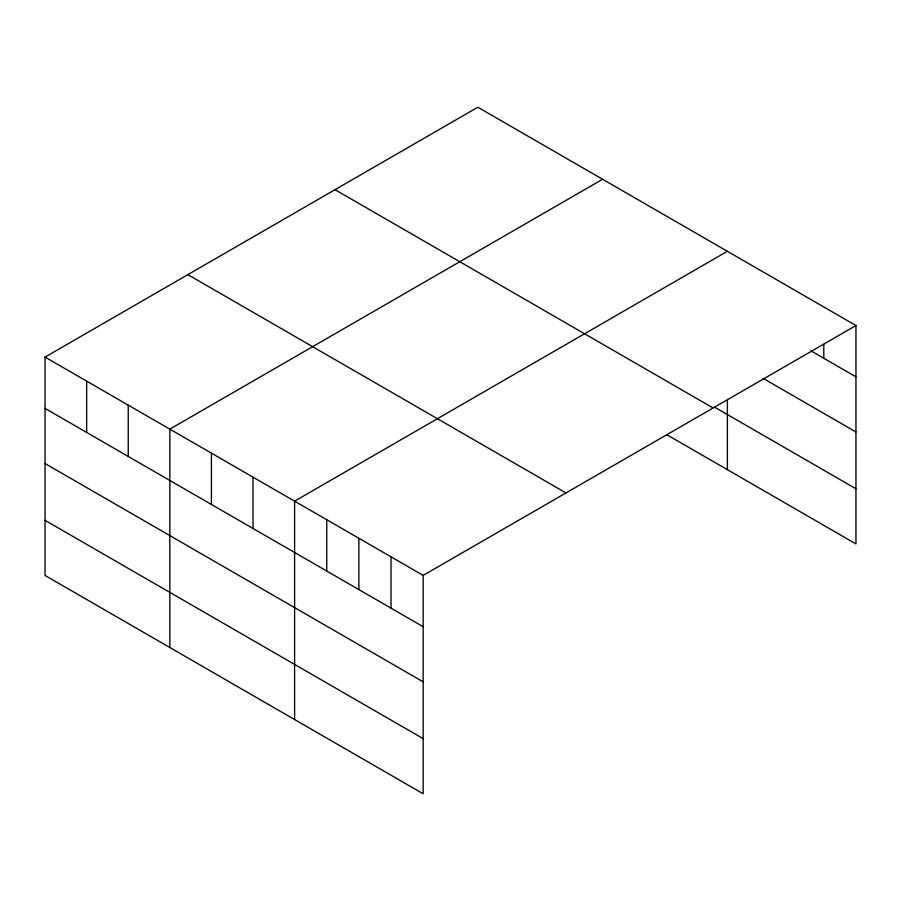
<?xml version="1.0" encoding="UTF-8"?>
<svg xmlns="http://www.w3.org/2000/svg" width="901" height="901" viewBox="0 0 901 901"><rect width="100%" height="100%" fill="white"/><g stroke="black" fill="none" stroke-linecap="round" stroke-linejoin="round"><path stroke-width="1.35" d="M45.05 357.1L423.166 575.39L423.166 793.77L45.05 575.469L45.05 357.1L477.834 107.23L855.95 325.531L855.95 543.9L666.785 434.687M602.611 179.265L169.827 429.135L169.827 647.515M727.389 251.3L294.604 501.17L294.604 719.55M423.166 575.39L855.95 325.531M810.72 350.726L855.95 376.843M763.102 378.364L855.95 431.973M714.324 407.004L855.95 488.77M335.014 189.683L713.13 407.984M187.87 274.636L565.986 492.937M45.05 408.412L423.166 626.713M45.05 463.542L423.166 681.843M45.05 520.339L423.166 738.64M823.807 344.419L823.807 358.283M727.389 399.672L727.389 469.68M391.023 556.841L391.023 608.152M358.88 538.28L358.88 589.592M326.748 519.731L326.748 571.043M253.012 477.158L253.012 528.47M211.42 453.147L211.42 504.459M128.235 405.123L128.235 456.435M86.642 381.112L86.642 432.424"/></g></svg>
